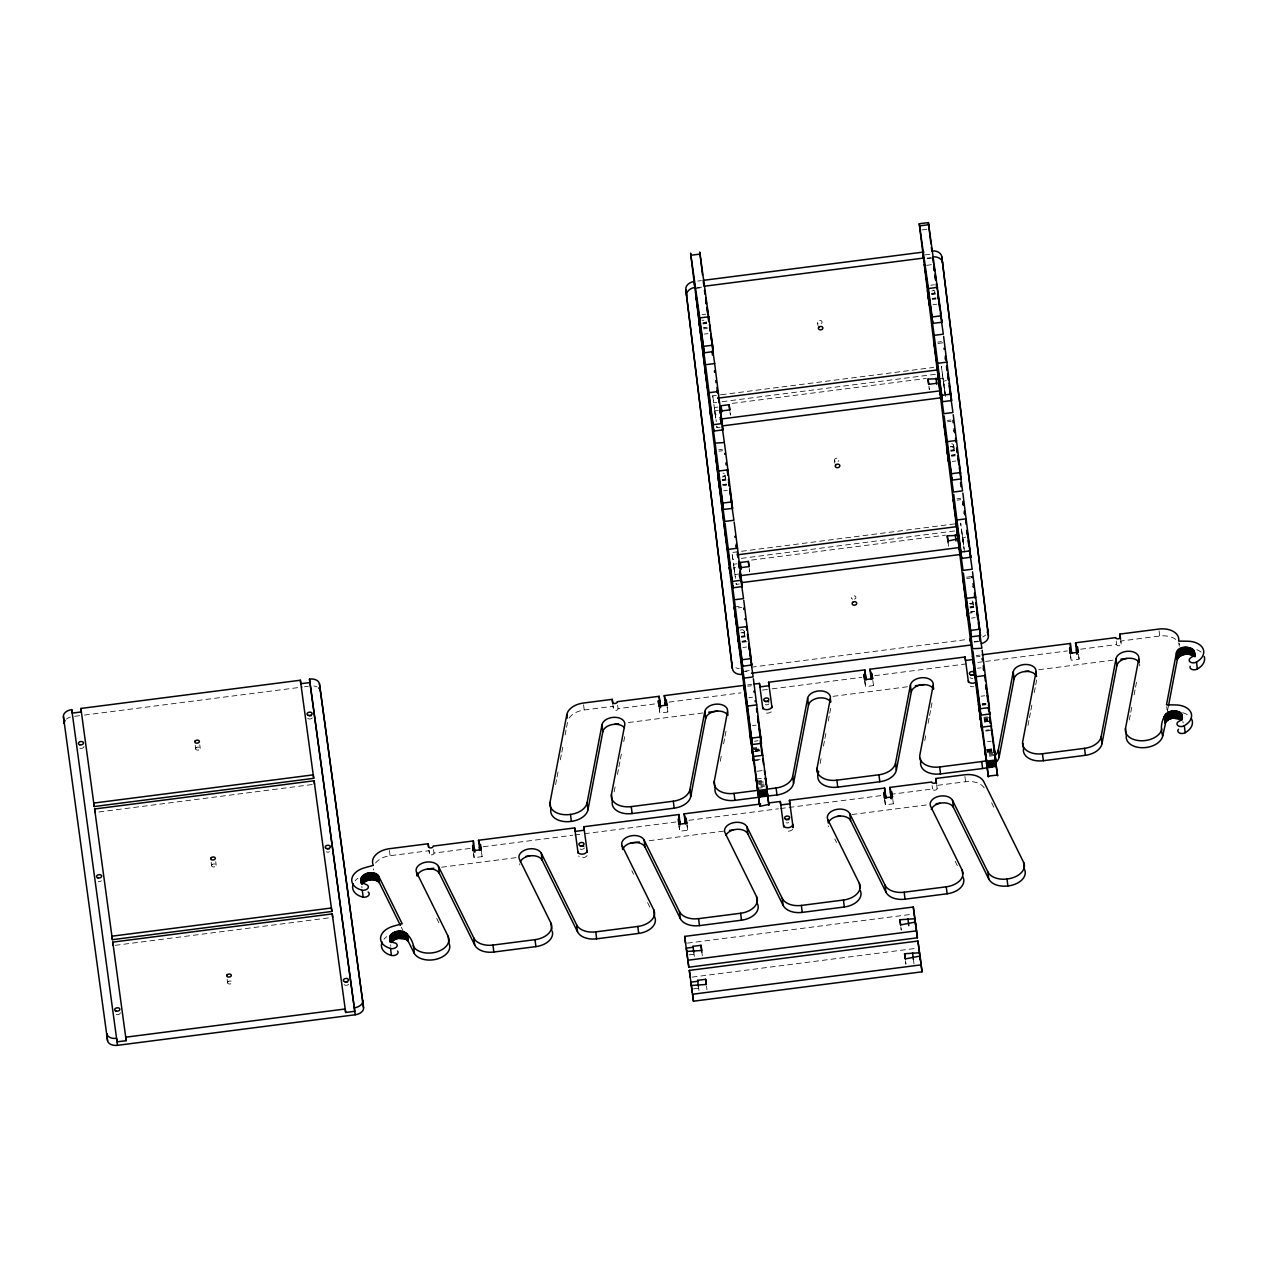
<?xml version="1.0" encoding="UTF-8"?>
<svg xmlns="http://www.w3.org/2000/svg" width="1268" height="1268" viewBox="0 0 1268 1268"><rect width="100%" height="100%" fill="white"/><g stroke="black" fill="none" stroke-linecap="round" stroke-linejoin="round"><path stroke-width="0.75" stroke-dasharray="5 3.75" d="M555.606 784.607L556.7 778.869M557.064 776.967L558.158 771.245M560.345 759.786L561.439 754.064M561.803 752.146L562.897 746.424M565.084 734.964L566.178 729.243M566.542 727.341L567.636 721.603M614.14 791.866L615.249 786.065M617.468 774.463L618.578 768.662M618.942 766.728L620.052 760.943M620.417 759.009L621.526 753.208M623.745 741.606L624.855 735.805M720.272 761.26L721.381 755.459M723.6 743.856L724.71 738.055M725.074 736.122L726.184 730.336M820.127 763.495L821.236 757.709M823.455 746.107L824.565 740.306M824.929 738.372L826.039 732.571M828.258 720.985L829.367 715.184M829.732 713.25L830.841 707.449M924.784 740.623L925.894 734.822M928.113 723.236L929.222 717.434M929.587 715.501L930.696 709.7M931.061 707.766L932.17 701.965M1027.968 725.47L1029.077 719.685M1029.442 717.751L1030.551 711.95M1030.916 710.017L1032.025 704.216M1034.244 692.613L1035.354 686.828M1035.718 684.894L1036.828 679.093M1129.297 719.986L1130.406 714.201M1130.771 712.267L1131.88 706.466M1134.099 694.864L1135.209 689.063M1135.573 687.129L1136.683 681.344M1167.337 711.776L1168.446 705.991M921.804 229.936L927.288 229.239M697.701 281.084L701.347 280.624M924.911 254.884L930.395 254.202M696.703 287.757L702.171 287.059M927.162 258.149L930.823 257.673M694.959 288.533L702.266 287.598M927.241 258.688L932.725 257.975M926.48 265.329L931.964 264.632M702.171 314.623L705.832 314.163M930.823 285.237L934.468 284.777M702.916 322.817L706.577 322.341M931.568 293.431L935.213 292.971M702.932 323.388L706.577 322.912M931.568 294.002L935.229 293.526M703.043 323.911L706.704 323.435M931.695 294.525L935.356 294.049M707.179 327.35L703.534 327.826L707.275 327.524M932.17 298.44L935.832 297.964M932.265 298.614L935.927 298.138M703.661 328.903L707.322 328.428M932.313 299.517L935.958 299.058M704.374 334.086L708.019 333.611M933.01 304.7L936.672 304.225M937.718 342.106L941.363 341.647M937.924 343.454L943.408 342.74M716.642 402.384L713.599 402.78L712.743 395.806L720.589 394.808M721.27 394.728L933.581 367.435M722.126 401.687L935.721 374.234M732.318 403.382L926.322 378.45M717.799 407.107L714.375 407.551L715.691 417.838L720.826 417.172M939.572 378.593L942.996 378.165L944.295 388.436M943.392 381.446L946.356 380.352M718.259 410.436L714.835 410.88L715.2 414.034M714.74 410.499L715.215 414.462L718.671 414.065M716.864 426.619L717.022 427.681L720.066 427.284M718.687 449.839L722.348 449.379M947.339 420.453L950.984 419.993M718.908 451.186L722.554 450.711M947.545 421.8L951.19 421.325M950.334 446.827L953.996 446.352M722.158 479.558L725.819 479.098M950.81 450.172L954.455 449.712M722.174 480.128L725.819 479.653M950.81 450.742L954.471 450.267M722.3 480.651L725.946 480.176M950.937 451.265L954.598 450.79M722.776 484.566L726.437 484.091M951.428 455.18L955.073 454.705M722.871 484.741L726.516 484.265M951.523 455.355L955.169 454.879M722.918 485.644L726.564 485.184M951.555 456.258L955.2 455.798M723.616 490.827L727.261 490.351M952.268 461.441L955.913 460.966M956.96 498.815L960.605 498.34M957.166 500.147L960.811 499.687M954.772 523.89L731.985 552.515L732.872 559.473L735.884 559.077M741.368 558.38L956.912 530.674M751.559 560.076L945.563 535.144M737.041 563.8L733.617 564.244L734.521 571.583M962.634 538.139L965.598 537.046M734.457 571.155L734.029 567.636L737.5 567.129M740.068 573.865L734.933 574.531L734.077 567.573M736.09 583.312L736.264 584.389L739.307 583.993M734.283 607.007L741.59 606.072M966.581 577.162L972.049 576.464M738.15 607.879L741.796 607.42M966.787 578.493L970.432 578.034M74.574 716.325L82.436 715.326M84.401 715.073L302.497 687.034M304.463 686.78L308.378 686.273M969.576 603.505L973.222 603.029M740.924 632.89L744.585 632.415M741.4 636.235L745.045 635.775M970.052 606.849L973.697 606.389M970.052 607.42L973.697 606.944M741.415 636.805L745.061 636.33M970.178 607.943L973.824 607.467M741.526 637.329L745.188 636.853M742.018 641.243L745.663 640.768M970.654 611.858L974.315 611.382M742.097 641.418L745.758 640.942M970.749 612.032L974.41 611.556M742.145 642.321L747.629 641.624M967.135 613.411L974.442 612.476M742.858 647.504L746.503 647.029M971.494 618.118L975.155 617.643M751.401 667.206L967.532 639.421M745.6 670.962L749.293 670.487M974.252 641.576L977.897 641.101M742.034 671.961L749.34 671.026M974.331 642.099L979.799 641.402M747.549 684.894L751.67 684.419M976.154 655.556L980.085 655.065M747.755 686.242L751.417 685.766M976.408 656.856L980.053 656.38M569.142 718.037A18.418 11.935 -7 0 1 584.215 710.001L613.094 706.292L613.49 709.24A2.298 1.49 -7 0 0 615.979 710.429A2.298 1.49 -7 0 0 618.055 708.654L659.978 703.264M1175.721 639.421A18.418 11.935 -7 0 0 1159.697 636.029L1120.769 641.037L1121.181 643.986A2.298 1.49 -7 0 1 1119.105 645.761A2.298 1.49 -7 0 1 1116.617 644.572L1076.373 649.755M668.997 702.107L741.035 692.851M762.464 690.093L770.247 689.095M772.196 688.841L861.749 677.334M874.682 675.67L970.036 663.418M977.818 662.419L983.651 661.674M985.601 661.42L1067.339 650.912M748.849 697.654L752.495 697.194M977.485 668.268L981.131 667.808M659.154 707.893L659.867 713.06L667.84 712.045L667.206 706.815M864.824 681.455L865.537 686.638L873.525 685.608L873.097 682.121M1070.652 656.761L1071.127 660.216L1079.1 659.186L1078.672 655.699M628.373 722.538L702.757 712.981M833.044 696.338L907.508 686.765M1038.65 669.742L1113.019 660.184M752.463 725.597L756.124 725.137M981.115 696.211L984.76 695.752M98.952 811.964L312.546 784.496M982.161 703.756L985.838 703.391L982.066 703.914M982.193 704.216L985.886 703.661M982.24 704.643L985.933 704.073M982.32 705.214L985.965 704.754M754.492 741.225L758.153 740.75M983.857 717.371L987.503 716.895M751.686 748.183L758.993 747.248M983.984 718.338L989.468 717.625M751.813 749.055L759.12 748.12M984.095 719.21L987.756 718.734M753.731 749.594L759.215 748.897M984.206 719.97L987.851 719.511M755.649 750.022L759.31 749.546M984.301 720.636L987.946 720.176M755.728 750.561L759.469 750.291M984.38 721.175L988.105 720.921M755.791 750.973L759.484 750.529M984.428 721.587L988.121 721.143M752.178 751.702L759.5 750.719M984.475 721.857L989.959 721.143M755.855 751.369L759.516 750.878M984.507 721.983L988.152 721.492M755.142 759.897L760.61 759.199M985.601 730.225L989.262 729.813M753.382 760.959L760.689 760.007M985.68 731.097L991.164 730.4M757.059 771.277L762.543 770.564M987.518 741.653L991.18 741.194M756.283 779.028L761.767 778.33M986.663 749.578L994.08 748.596M986.789 749.895L992.289 749.103M986.837 750.323L994.144 749.388M986.9 750.894L994.207 749.959M756.52 781.199L761.989 780.502M986.98 751.575L994.286 750.64M758.438 781.754L762.1 781.294M987.075 752.384L994.381 751.433M758.549 782.657L764.033 781.944M989.024 753.034L994.492 752.336M756.837 783.862L764.144 782.927M989.135 754.016L992.796 753.541M758.803 784.67L764.287 783.973M989.278 755.062L994.746 754.349M760.768 785.542L764.414 785.066M989.405 756.156L994.889 755.443M760.911 786.667L764.572 786.192M757.408 788.284L764.715 787.349M375.55 863.017A18.418 11.935 -7 0 1 390.1 855.71L429.012 850.701L429.424 853.649A2.298 1.49 -7 0 0 431.912 854.838A2.298 1.49 -7 0 0 433.989 853.063L474.232 847.896M984.237 787.935A18.418 11.935 -7 0 0 965.582 781.738L936.703 785.447L937.115 788.395A2.298 1.49 -7 0 1 935.023 790.17A2.298 1.49 -7 0 1 932.535 788.981L890.627 794.37M483.266 846.739L572.787 835.232M574.737 834.978L582.519 833.979M584.453 833.726L675.923 821.965M688.857 820.317L778.409 808.794M780.359 808.556L881.593 795.543M680.425 825.912L678.998 826.086L679.711 831.253L687.684 830.239L686.844 823.281M441.644 867.217L516.013 857.659M851.938 814.547L926.306 804.974M649.168 840.716L723.632 831.142M115.166 945.342L328.761 917.889M687.494 943.123L912.199 914.228M688.857 954.883L693.992 954.218M692.138 977.121L916.843 948.242M693.501 988.881L698.636 988.216L698.51 987.296M473.408 852.508L474.121 857.691L482.109 856.661L481.254 849.703M884.668 799.648L885.381 804.831L893.369 803.801L892.514 796.843M835.263 461.425L834.851 461.124A2.298 1.759 -7.8 0 1 834.645 459.381L834.962 458.968A2.298 1.759 -7.8 0 1 838.196 458.556L838.592 458.873A2.298 1.759 -7.8 0 1 838.814 460.617L838.497 461.013A2.298 1.759 -7.8 0 1 838.053 461.362M991.608 802.755L994.191 808.001M955.137 861.21L957.752 866.52M834.835 838.988L836.579 842.523M631.844 870.72L633.588 874.27M647.583 902.61L650.215 907.936M436.715 918.412L439.346 923.722M401.29 927.193L403.034 930.728M1182.838 721.492L1183.266 722.934M390.861 946.229L390.592 944.771M362.03 887.838L361.76 886.364M943.915 385.504L943.455 381.969M963.157 542.197L962.666 538.25M1078.402 654.003L1079.1 659.186M953.663 445.512L954.059 448.46A2.584 1.965 -7.8 0 1 950.889 450.631M945.056 393.381L941.395 366.436L945.5 397.233M972.905 602.189L973.301 605.137M964.488 552.087L960.637 523.129L964.14 548.917M928.873 386.106L929.349 389.545L928.937 386.058M948.115 542.799L948.591 546.254M892.894 800.346L893.369 803.801M872.812 680.425L873.525 685.608M900.787 926.702L901.263 930.141L900.629 924.911M905.431 960.7L905.891 964.14L905.273 958.909M817.543 322.627L817.955 325.575M834.439 460.284L834.851 463.248M729.956 411.672L730.416 415.127L729.797 409.881M749.198 568.381L749.657 571.82L749.261 568.318M725.011 474.866L725.423 477.814A2.584 1.965 -7.8 0 1 722.918 480.001M712.743 395.806L716.166 421.341M744.253 631.543L744.665 634.491M732.238 554.354L735.408 578.049M686.987 825.056L687.684 830.239M701.854 952.268L702.329 955.707M706.498 986.266L706.973 989.722M667.142 706.862L667.84 712.045M481.634 853.205L482.109 856.661M716.008 419.645L716.261 421.594M735.25 576.354L735.503 578.303M943.424 381.541L943.836 384.664M963.078 541.357L962.697 538.662M734.061 568.048L734.426 570.743M1178.86 642.86L1179.288 646.331M1159.063 630.814L1159.697 636.029M1166.703 706.561L1167.115 710.032M1120.754 640.514L1121.181 643.986M1116.189 641.101L1116.617 644.572M1070.271 653.258L1071.127 660.216M944.644 390.259L945.072 393.73M962.238 534.858L963.537 545.145M964.932 776.507L965.582 781.738M936.687 784.924L937.115 788.395M932.107 785.51L932.535 788.981M913.562 960.447L913.99 963.918M884.747 799.601L885.381 804.831M864.681 679.68L865.537 686.638M678.856 824.295L679.711 831.253M698.351 985.505L699.001 990.736M693.723 951.507L694.452 957.546M659.011 706.102L659.867 713.06M617.627 705.182L618.055 708.654M612.666 702.805L613.49 709.24M583.581 704.786L584.215 710.001M473.693 854.204L474.121 857.691M433.561 849.592L433.989 853.063M428.996 850.178L429.424 853.649M389.45 850.479L390.1 855.71M215.734 861.669L216.162 865.156M199.789 744.839L200.217 748.326M227.162 979.419L227.59 982.906M211.17 862.256L211.597 865.743M195.224 745.426L195.652 748.913M716.832 426.096L717.022 427.681M736.169 583.581L736.264 584.389M313.909 686.02A9.209 5.975 -7 0 1 317.048 686.923M66.38 719.146A9.209 5.975 -7 0 1 70.279 717.086M120.286 1012.736A2.584 1.68 -7 0 1 118.748 1014.432A2.584 1.68 -7 0 1 115.927 1014.321M348.621 984.253A2.584 1.68 -7 0 1 346.069 985.299A2.584 1.68 -7 0 1 343.882 984.253M101.392 880.816A2.584 1.68 -7 0 1 98.302 881.355M83.942 746.456A2.584 1.68 -7 0 1 82.087 748.247A2.584 1.68 -7 0 1 79.155 747.708M312.277 717.957A2.584 1.68 -7 0 1 309.741 719.019A2.584 1.68 -7 0 1 307.538 717.973M329.522 851.779A2.584 1.68 -7 0 1 326.399 851.779M373.474 870.054A18.418 11.935 -7 0 1 373.378 868.881M828.701 826.577A11.507 7.45 -7 0 1 828.448 825.959M519.848 864.982A11.507 7.45 -7 0 1 519.769 863.682M792.722 829.177A4.596 2.98 -7 0 1 785.621 830.714M587.1 855.599A4.596 2.98 -7 0 1 582.741 857.644A4.596 2.98 -7 0 1 578.636 855.963M355.167 880.769A18.418 11.935 -7 0 1 357.988 878.201M383.998 939.176A18.418 11.935 -7 0 1 386.819 936.592M788.759 822.615A2.584 1.68 -7 0 1 786.176 822.758M584.374 847.943A2.584 1.68 -7 0 1 580.031 848.958M1139.615 663.925A11.507 7.465 -7 0 1 1139.631 665.874M1178.986 643.399A18.418 11.935 -7 0 1 1179.383 644.54M771.213 711.823A4.596 2.98 -7 0 1 763.384 711.475M973.713 686.67A4.596 2.98 -7 0 1 970.369 686.226M1196.738 649.66A18.418 11.935 -7 0 1 1201.541 652.529M1182.6 712.711A18.418 11.935 -7 0 1 1189.384 716.23M768.884 703.93A2.584 1.68 -7 0 1 765.301 704.659M972.857 678.332A2.584 1.68 -7 0 1 970.052 677.635M854.41 599.114A2.298 1.759 -7.8 0 0 855.377 598.528L855.694 598.116A2.298 1.759 -7.8 0 0 855.488 596.388L855.076 596.071A2.298 1.759 -7.8 0 0 851.842 596.483L851.525 596.895A2.298 1.759 -7.8 0 0 851.747 598.639L852.144 598.94A2.298 1.759 -7.8 0 0 852.651 599.162M739.181 668.537A9.209 7.006 -7.8 0 1 735.836 667.745M985.537 635.046A9.209 7.006 -7.8 0 1 982.748 636.932M821.252 323.498A2.298 1.759 -7.8 0 0 821.664 323.134L821.949 322.722A2.298 1.759 -7.8 0 0 820.047 320.455L819.445 320.503A2.298 1.759 -7.8 0 0 817.955 321.295L817.67 321.707A2.298 1.759 -7.8 0 0 818.034 323.419M933.47 290.118A2.584 1.965 -7.8 0 1 931.647 293.891M706.102 321.596A2.584 1.965 -7.8 0 1 703.677 323.245M950.746 446.811A2.584 1.965 -7.8 0 1 954.059 448.46M973.238 605.66A2.584 1.965 -7.8 0 1 970.131 607.309M969.988 603.489A2.584 1.965 -7.8 0 1 973.19 604.63M742.002 632.716A2.584 1.965 -7.8 0 1 744.649 634.745A2.584 1.965 -7.8 0 1 741.479 636.663M722.76 476.055A2.584 1.965 -7.8 0 1 725.423 477.814M933.724 290.214A2.584 1.965 -7.8 0 1 931.917 290.943M703.93 320.17A2.584 1.965 -7.8 0 1 701.965 320.138M951.682 443.752A2.584 1.965 -7.8 0 1 951.159 447.683M972.096 600.842A2.584 1.965 -7.8 0 1 969.735 604.345M740.322 630.133A2.584 1.965 -7.8 0 1 744.142 631.036A2.584 1.965 -7.8 0 1 741.748 633.715M724.947 475.373A2.584 1.965 -7.8 0 1 722.522 477.037M723.029 473.107A2.584 1.965 -7.8 0 1 724.202 473.519M228.002 981.749L227.717 982.114A2.298 1.49 -7 0 0 229.603 984.016L230.205 983.968A2.298 1.49 -7 0 0 231.711 983.271L231.996 982.906A2.298 1.49 -7 0 0 230.11 981.004L229.508 981.052A2.298 1.49 -7 0 0 228.002 981.749M196.175 747.771L195.858 748.136A2.298 1.49 -7 0 0 196.065 749.61L196.461 749.864A2.298 1.49 -7 0 0 199.694 749.451L200.011 749.103A2.298 1.49 -7 0 0 199.805 747.613L199.409 747.359A2.298 1.49 -7 0 0 196.175 747.771M212.121 864.617L211.804 864.966A2.298 1.49 -7 0 0 212.01 866.44L212.406 866.694A2.298 1.49 -7 0 0 215.639 866.282L215.956 865.933A2.298 1.49 -7 0 0 215.75 864.459L215.354 864.19A2.298 1.49 -7 0 0 212.121 864.617"/><path stroke-width="1.5" d="M1022.896 743.444L1023.53 748.675A18.418 11.935 -7 0 0 1043.342 760.721L1085.408 755.3A18.418 11.935 -7 0 0 1101.987 743.698L1101.131 736.74L1116.046 658.647A11.507 7.465 -7 0 1 1128.853 651.245A11.507 7.465 -7 0 1 1138.775 658.916L1125.493 728.498L1126.349 735.456A18.418 11.935 -7 0 0 1142.23 747.724A18.418 11.935 -7 0 0 1162.724 735.884C1158.683 725.296 1163.85 707.275 1177.687 711.427C1183.488 712.188 1183.678 719.923 1178.368 721.65A4.596 2.98 -7 0 0 1177.148 724.614L1177.592 725.312A4.596 2.98 -7 0 0 1183.821 725.993L1184.312 725.708A18.418 11.935 -7 0 0 1191.334 717.704L1191.571 716.182A18.418 11.935 -7 0 0 1175.167 704.929L1166.481 704.818L1176.419 652.782C1179.573 641.529 1203.443 649.549 1190.541 657.949A4.596 2.98 -7 0 0 1190.097 661.912A4.596 2.98 -7 0 0 1195.993 662.292L1196.516 662.039A18.418 11.935 -7 0 0 1203.078 648.804A18.418 11.935 -7 0 0 1187.323 641.228L1178.654 641.117A18.418 11.935 -7 0 0 1158.841 629.071L1119.929 634.079L1120.563 639.294M449.506 944.644A18.418 11.935 -7 0 1 435.796 959.353A18.418 11.935 -7 0 1 413.954 952.823C415.286 941.522 405.411 925.481 393.128 932.963C387.691 935.229 389.688 942.71 395.22 943.012A4.596 2.98 -7 0 1 397.185 945.563L396.947 946.34A4.596 2.98 -7 0 1 391.115 948.575L390.56 948.432A18.418 11.935 -7 0 1 381.636 942.473L381.002 941.062A18.418 11.935 -7 0 1 393.825 926.052L402.178 923.77L378.625 876.061C373.442 869.087 357.402 873.715 361.396 883.637M727.975 715.247L727.547 711.776A11.507 7.465 -7 0 0 717.609 704.105A11.507 7.465 -7 0 0 704.802 711.506L705.658 718.465L690.743 796.558A18.418 11.935 -7 0 1 674.164 808.16L632.114 813.565A18.418 11.935 -7 0 1 612.301 801.519L611.445 794.561L624.744 724.979A11.507 7.465 -7 0 0 614.806 717.308A11.507 7.465 -7 0 0 601.999 724.71L602.855 731.668L587.94 809.776A18.418 11.935 -7 0 1 571.361 821.379L570.204 821.521A18.418 11.935 -7 0 1 550.867 809.412L550.011 802.454L566.796 714.645A18.418 11.935 -7 0 1 583.359 703.043L612.238 699.334L612.634 702.282A2.298 1.49 -7 0 0 615.123 703.471A2.298 1.49 -7 0 0 617.199 701.695L659.122 696.306L660.58 707.702M587.94 809.776L587.084 802.803L601.999 724.71M690.743 796.558L689.887 789.599L704.802 711.506M759.77 797.16L734.917 800.362A18.418 11.935 -7 0 1 715.104 788.316L714.249 781.357L727.547 711.776M760.42 796.906L776.967 794.957A18.418 11.935 -7 0 0 793.546 783.339L792.69 776.381L807.621 698.288A11.507 7.465 -7 0 1 820.428 690.886A11.507 7.465 -7 0 1 830.35 698.557L830.778 702.044M793.546 783.339L808.477 705.246L807.621 698.288M933.597 688.825L933.169 685.338A11.507 7.465 -7 0 0 923.231 677.667A11.507 7.465 -7 0 0 910.424 685.069L911.28 692.027L896.365 770.12A18.418 11.935 -7 0 1 879.786 781.738L837.72 787.143A18.418 11.935 -7 0 1 817.923 775.097L817.067 768.139L830.35 698.557M817.923 775.097L818.653 771.229M896.365 770.12L895.509 763.162L910.424 685.069M933.169 685.338L919.871 754.92A18.418 11.935 -7 0 0 939.683 766.966L981.733 761.561A18.418 11.935 -7 0 0 987.043 760.34M994.73 763.653A18.418 11.935 -7 0 0 999.168 756.917L998.312 749.959L1013.227 671.85A11.507 7.465 -7 0 1 1026.05 664.464A11.507 7.465 -7 0 1 1035.972 672.135L1036.4 675.606M999.168 756.917L1014.083 678.824L1013.227 671.85M1035.972 672.135L1022.69 741.701A18.418 11.935 -7 0 0 1042.486 753.747L1084.552 748.342A18.418 11.935 -7 0 0 1101.131 736.74M1101.987 743.698L1116.902 665.605L1116.046 658.647M1162.724 735.884L1165.815 721.967L1168.731 719.463L1172.979 718.068L1181.19 719.638L1180.334 712.664M1168.446 705.991L1177.275 659.74C1179.937 653.733 1189.162 652.497 1194.028 656.491L1193.172 649.533M400.419 925.418L379.481 883.019C375.36 877.931 366.135 878.993 362.442 884.113L361.586 877.155M391.273 942.52L393.983 939.937L398.136 938.399L405.681 939.176L408.312 941.427L413.954 952.823M368.132 892.022A4.596 2.98 -7 0 1 368.433 895.636A4.596 2.98 -7 0 1 363.139 897.142L362.283 890.184A4.596 2.98 -7 0 0 367.878 888.313A4.596 2.98 -7 0 0 366.389 884.604L362.6 882.813L360.968 880.15M390.544 948.464L391.4 955.438A18.418 11.935 -7 0 1 382.492 949.431L381.858 948.036A18.418 11.935 -7 0 1 382.159 942.045M391.4 955.438L391.971 955.533A4.596 2.98 -7 0 0 397.803 953.298L398.041 952.522A4.596 2.98 -7 0 0 397.613 951.032M1191.429 718.766A18.418 11.935 -7 0 1 1192.427 723.14L1192.189 724.662A18.418 11.935 -7 0 1 1185.2 732.698L1184.677 732.952A4.596 2.98 -7 0 1 1178.447 732.27L1178.004 731.573A4.596 2.98 -7 0 1 1178.495 729.274M654.922 917.588A18.418 11.935 -7 0 1 638.692 933.422L596.626 938.827A18.418 11.935 -7 0 1 577.511 931.806L542.165 860.211A11.507 7.45 -7 0 0 529.77 855.9L528.772 856.074A11.507 7.45 -7 0 0 520.308 861.717M828.733 822.076A11.507 7.45 -7 0 1 837.213 816.433L840.193 816.053A11.507 7.45 -7 0 1 850.59 820.57L885.936 892.165A18.418 11.935 -7 0 0 905.051 899.186L947.117 893.781A18.418 11.935 -7 0 0 963.014 877.155M936.497 783.703L935.847 778.489L964.726 774.78A18.418 11.935 -7 0 1 983.841 781.785L1023.577 862.288A18.418 11.935 -7 0 1 1007.014 878.993L1006.523 879.057A18.418 11.935 -7 0 1 987.899 871.988L952.537 800.393A11.507 7.45 -7 0 0 938.193 796.494A11.507 7.45 -7 0 0 930.664 806.4L962.158 870.181L962.586 873.668M952.537 800.393L953.393 807.351L988.739 878.946A18.418 11.935 -7 0 0 1007.87 885.967L1009.011 885.809A18.418 11.935 -7 0 0 1024.433 869.262L1023.577 862.288M704.009 286.283L923.484 258.07L919.252 223.754L928.382 222.582L941.427 317.254M694.642 286.077L690.822 255.264L700.079 254.091L712.901 347.622M919.252 223.754L919.585 225.894L928.715 224.721M703.883 280.276L923.944 251.999M690.822 255.264L690.6 253.14L699.778 317.919L708.923 316.731M919.585 225.894L928.43 288.533L937.559 287.361M713.329 351.569L704.216 352.805L703.471 346.37L712.6 345.197M924.594 265.139L924.435 264.235L932.836 323.372L941.981 322.246M704.2 352.789L695.799 293.621L705.531 364.724L714.661 363.551L722.522 425.969M924.562 265.456L934.167 335.338L943.313 334.166L940.349 313.164M709.161 392.668L718.29 391.495M937.797 363.282L946.927 362.109M717.751 398.184L937.226 369.971L923.088 255.122L923.516 258.609M721.872 411.894L721.112 405.744L729.1 404.714L729.797 409.881L721.809 410.911L721.682 409.992M928.667 384.363L928.017 379.148L939.572 378.593M719.939 419.153L940.729 390.75M713.393 427.142L713.091 424.717L722.221 423.544M941.744 395.347L950.873 394.158M722.744 425.858L941.585 397.724M713.836 431.057L722.934 429.884M942.473 401.718L951.586 400.545M705.927 376.327L715.152 443.087L724.377 442.564M718.782 471.014L727.911 469.842L724.535 443.689M947.418 441.644L956.548 440.456M722.712 503.079L731.842 501.906M951.365 473.693L960.494 472.52M723.457 509.482L732.587 508.341L732.413 506.661M957.911 455.672L961.223 478.892L952.094 480.128L951.824 477.513M728.403 549.377L737.532 548.204L734.156 522.036M957.039 519.991L966.168 518.818M736.993 554.877L956.468 526.68L937.67 373.981M741.209 569.411L740.338 562.437L748.342 561.423L749.039 566.59L741.051 567.62L740.924 566.685M948.115 542.799L947.259 535.841L958.814 535.302M959.258 538.631L947.973 541.008L947.259 535.841M739.181 575.846L959.971 547.459M732.333 581.426L741.463 580.253M960.97 552.04L970.115 550.867M741.986 582.567L960.827 554.417M724.868 530.008L733.047 587.797L742.176 586.577M961.715 558.427L970.828 557.238M80.883 708.447L300.358 680.234L313.703 778.33L94.228 806.543L80.883 708.447L81.31 711.934L72.181 713.107L71.753 709.62A9.209 5.96 -7 0 0 63.432 716.705L64.288 723.663A9.209 5.975 -7 0 1 65.096 720.557M63.432 716.705L107.542 1040.584A9.209 5.975 -7 0 0 117.496 1045.323L355.23 1014.765L309.915 682.549L300.785 683.721L300.358 680.234M738.024 627.723L747.153 626.551M966.66 598.337L975.789 597.165M741.954 659.772L751.084 658.599M970.591 630.386L979.736 629.213M742.683 666.207L751.813 665.018M962.919 577.637L971.336 636.774L980.465 635.633L975.789 602.775M751.512 673.213L971.003 645M981.876 648.233L972.651 648.74L963.046 578.858M665.494 705.309L664.258 695.656L743.904 685.37L744.316 688.984M753.62 684.165L759.453 683.42L762.876 708.907M759.453 683.42L759.881 686.891L769.01 685.719L768.582 682.247L864.792 669.884L866.044 679.537M871.179 678.871L869.927 669.219L965.059 656.982L968.498 682.469M982.05 654.811L1070.382 643.447L1070.192 653.289L1078.244 652.227L1075.518 642.797L1115.761 637.614A2.298 1.49 -7 0 0 1118.249 638.803A2.298 1.49 -7 0 0 1120.326 637.027L1119.929 634.079M972.794 659.534L965.487 660.469L965.059 656.982M664.258 695.656L666.984 705.087L659.011 706.102L658.298 700.935L659.725 700.744M869.927 669.219L872.669 678.649L864.681 679.68L863.968 674.497L865.394 674.307M747.644 706.07L756.774 704.897M976.281 676.684L985.41 675.511M614.663 724.297L618.578 723.79M708.622 712.22L717.466 711.079A11.507 7.465 -7 0 1 727.166 714.391M915.337 685.75L924.087 684.641M1014.083 678.824A11.507 7.465 -7 0 1 1024.909 671.517L1028.871 671.01M1120.849 659.186L1126.713 658.425M94.609 808.984L314.084 780.771L331.867 911.47L112.392 939.683L94.609 808.984L95.037 812.455M751.575 738.119L760.705 736.946L753.398 678.745M980.212 708.733L989.357 707.56M752.304 744.506L761.45 743.397L757.582 716.261M980.956 715.152L990.086 713.947M734.426 607.927L734.283 607.007L753.636 756.473L762.765 755.3L767.124 789.631L765.412 777.855L766.141 784.527M973.142 661.167L982.272 727.103L991.402 725.93L991.576 727.135M611.445 794.561A18.418 11.935 -7 0 0 631.258 806.606L673.308 801.202A18.418 11.935 -7 0 0 689.887 789.599M714.249 781.357A18.418 11.935 -7 0 0 734.061 793.388L758.914 790.202M766.554 789.219L776.127 787.983A18.418 11.935 -7 0 0 792.69 776.381M817.067 768.139A18.418 11.935 -7 0 0 836.864 780.185L878.93 774.78A18.418 11.935 -7 0 0 895.509 763.162M993.652 760.229L986.345 761.165L986.187 760.039M766.981 790.455L766.839 789.378L757.693 790.55L757.836 791.628L766.981 790.455L767.933 797.112M979.197 710.08L978.5 704.216L986.488 762.242L995.618 761.069L997.583 775.842L995.665 761.973M757.836 791.628L757.979 792.659L767.108 791.486M986.488 762.242L986.615 763.288L995.745 762.1M757.979 792.659L758.106 793.625L767.235 792.452M986.615 763.288L986.742 764.239L995.871 763.067M758.106 793.625L758.216 794.497L767.362 793.324M986.742 764.239L986.869 765.111L995.998 763.938M758.216 794.497L767.457 794.101M986.869 765.111L996.093 764.715M758.327 795.274L767.552 794.751M986.964 765.888L996.188 765.381M758.423 795.939L767.631 795.29M987.059 766.554L996.268 765.92M758.486 796.462L767.726 795.733M987.138 767.092L996.363 766.347M920.299 758.407L920.726 761.878A18.418 11.935 -7 0 0 940.539 773.924L982.589 768.519A18.418 11.935 -7 0 0 988.358 767.156M987.233 767.758L992.733 767.013M473.202 850.765L473.376 840.938L433.133 846.105A2.298 1.49 -7 0 1 431.057 847.88A2.298 1.49 -7 0 1 428.568 846.691L428.156 843.743L389.244 848.736A18.418 11.935 -7 0 0 373.347 865.362L364.994 867.661A18.418 11.935 -7 0 0 351.822 878.946A18.418 11.935 -7 0 0 361.713 890.073M479.764 849.925L478.511 840.272L574.689 827.909L578.129 853.38M574.689 827.909L575.117 831.396L584.263 830.223L583.835 826.736L678.966 814.516L678.792 824.343M685.354 823.772L684.102 813.85L760.673 804.007M768.535 802.993L780.311 801.487L783.735 826.958M780.311 801.487L780.739 804.958L789.869 803.785L789.441 800.314L884.636 788.078L884.462 797.905L892.514 796.843L889.771 787.412L931.695 782.023A2.298 1.49 -7 0 0 934.167 783.212A2.298 1.49 -7 0 0 936.26 781.437L935.847 778.489M758.708 798.745L759.786 806.369L768.852 804.403L766.68 788.252M986.536 763.146L988.422 776.983L988.358 776.143L997.504 775.017M417.235 875.586A11.507 7.45 -7 0 1 427.95 868.976L433.814 868.231M525.808 856.407L529.723 855.9M837.213 816.433L840.05 816.069M936.101 803.722L940.016 803.215M630.624 843.093L639.373 841.968M729.512 830.381L733.427 829.874M113.201 945.595L112.773 942.124L332.248 913.911L345.657 1012.466L354.786 1011.293L309.503 679.062A9.209 5.975 -7 0 1 319.441 683.801L363.551 1007.68A9.209 5.975 -7 0 1 355.23 1014.765M417.045 875.95L416.617 872.479A11.507 7.45 -7 0 1 424.146 862.557A11.507 7.45 -7 0 1 438.506 866.472L473.852 938.066A18.418 11.935 -7 0 0 492.967 945.072L535.017 939.667A18.418 11.935 -7 0 0 550.914 923.041L519.42 859.26A11.507 7.45 -7 0 1 526.949 849.354A11.507 7.45 -7 0 1 541.309 853.253L576.655 924.847L577.511 931.806M576.655 924.847A18.418 11.935 -7 0 0 595.77 931.869L637.836 926.448A18.418 11.935 -7 0 0 653.733 909.822L622.239 846.041A11.507 7.45 -7 0 1 629.768 836.135A11.507 7.45 -7 0 1 644.112 840.034L679.458 911.629L680.314 918.587A18.418 11.935 -7 0 0 699.445 925.608L741.495 920.203A18.418 11.935 -7 0 0 757.567 903.973M679.458 911.629A18.418 11.935 -7 0 0 698.589 918.65L740.639 913.245A18.418 11.935 -7 0 0 756.536 896.619L725.042 832.822A11.507 7.45 -7 0 1 732.571 822.916A11.507 7.45 -7 0 1 746.931 826.815L782.277 898.41L783.133 905.384A18.418 11.935 -7 0 0 802.248 912.389L844.314 906.985A18.418 11.935 -7 0 0 860.386 890.754M782.277 898.41A18.418 11.935 -7 0 0 801.392 905.431L843.458 900.026A18.418 11.935 -7 0 0 859.339 883.4L827.845 819.619A11.507 7.45 -7 0 1 835.39 809.697A11.507 7.45 -7 0 1 849.734 813.612L885.08 885.207L885.936 892.165M885.08 885.207A18.418 11.935 -7 0 0 904.195 892.212L946.261 886.808A18.418 11.935 -7 0 0 962.158 870.181M438.506 866.472L439.362 873.43L474.707 945.025A18.418 11.935 -7 0 0 493.823 952.03L535.873 946.625A18.418 11.935 -7 0 0 552.262 931.219M684.688 936.402L913.293 907.016L917.398 937.813L688.793 967.199L684.688 936.402L685.544 943.36M693.786 952.474L693.01 946.34L700.998 945.31L701.711 950.477L686.749 951.46M900.565 924.958L899.931 919.744L914.894 918.745M917.398 937.813L916.542 930.839L687.938 960.241L688.793 967.199M345.657 1012.466L345.229 1008.979L125.754 1037.192L126.182 1040.663L117.052 1041.852L71.753 709.62M689.332 970.4L917.937 941.03L922.042 971.811L693.438 1001.213L689.332 970.4L690.188 977.374M698.414 986.488L697.654 980.338L705.642 979.308L706.355 984.475L691.377 985.474M922.042 971.811L919.997 956.072L905.273 958.909L904.575 953.742L919.538 952.759M921.186 964.853L692.582 994.239L693.438 1001.213M932.123 316.984L941.252 315.811M472.568 845.55L473.265 850.717L481.254 849.703L478.511 840.272M684.102 813.85L686.844 823.281L678.856 824.295L678.142 819.128M550.011 802.454A18.418 11.935 -7 0 0 570.505 814.405L570.996 814.357A18.418 11.935 -7 0 0 587.084 802.803M1024.909 671.517L1025.907 671.438A11.507 7.465 -7 0 1 1036.638 676.51M717.466 711.079L714.502 711.475A11.507 7.465 -7 0 0 705.658 718.465M1204.22 656.475A18.418 11.935 -7 0 1 1197.372 668.997L1196.849 669.25A4.596 2.98 -7 0 1 1191.777 669.361A4.596 2.98 -7 0 1 1190.192 666.334M1184.312 725.708L1185.2 732.698M746.931 826.815L747.787 833.789L783.133 905.384M644.112 840.034L644.968 846.992L680.314 918.587M416.617 872.479L448.111 936.26L448.967 943.218A18.418 11.935 -7 0 1 449.268 943.931M936.497 283.604L941.981 322.231M952.078 480.065L943.677 421.008L953.409 492.047L962.555 490.874L959.321 467.971M732.571 508.309L729.813 488.893M934.056 342.582L942.473 401.671L942.172 398.913M962.935 577.637L963.078 578.541M714.55 370.795L714.756 372.126M705.42 371.968L713.821 430.993L713.615 429.044M761.418 743.286L761.165 741.685M753.366 760.927L752.938 758.042M743.92 685.465L752.304 744.395L752.146 742.889M758.613 796.938L758.803 798.285M952.918 420.31L953.14 422.672M970.654 556.176L970.812 557.191L970.622 555.178M972.207 577.368L972.049 576.528L972.176 577.685M972.683 656.887L972.54 656.063L973.047 660.343M705.087 293.352L704.945 292.448L705.056 293.669M724.805 529.58L724.662 528.677L725.074 532.275M970.622 555.986L966.977 530.183M989.817 712.299L990.086 713.9L989.785 712.077M741.923 584.976L742.16 586.513L739.973 571.091M933.787 264.394L934.595 270.163M935.134 273.999L935.958 279.768M936.307 284.539L936.846 288.359M937.654 294.081L938.193 297.901M939.002 303.623L939.81 309.36M945.31 356.197L945.849 360.033M946.657 365.802L947.196 369.638M947.751 373.474L948.559 379.243M949.098 383.079L951.571 400.498L951.301 397.74M946.467 366.706L947.006 370.525M947.814 376.247L948.353 380.067M949.161 385.789L952.934 412.528L943.788 413.701L934.056 342.661M954.107 428.774L954.645 432.626M955.47 438.379L956.009 442.231M956.817 447.984L957.356 451.836M956.611 448.872L957.15 452.692M957.958 458.414L958.782 464.151M962.919 501.367L963.458 505.203M964.266 510.972L964.821 514.808M965.63 520.577L966.168 524.413M966.771 531.038L967.31 534.858M968.118 540.58L968.926 546.318M969.465 550.138L972.176 569.221L963.03 570.394L953.298 499.354L961.715 558.38L961.493 556.351M973.079 583.565L973.618 587.401M974.426 593.17L974.981 597.006M976.931 613.205L977.739 618.942M978.278 622.762L979.086 628.484M979.625 632.304L981.781 647.568M983.239 665.748L983.778 669.599M984.602 675.353L985.41 681.122M985.949 684.958L989.484 709.937M985.743 685.829L986.282 689.649M987.09 695.371L987.899 701.109M988.438 704.929L991.402 725.93M988.311 707.75L988.866 711.649M989.69 717.514L990.53 723.378M991.069 727.277L994.508 752.891M989.975 720.937L990.292 723.283M972.746 657.315L980.956 715.12L980.735 713.06M980.846 722.11L981.844 729.877M987.233 767.52L988.358 776.143M700.079 254.091L699.746 252.063L702.504 274.887M705.69 297.615L706.498 303.385M707.037 307.221L708.939 320.677M709.478 324.513L710.302 330.282M710.841 334.118L713.313 351.521L713.123 349.524M708.194 317.745L708.733 321.565M709.541 327.287L710.08 331.106M710.619 334.926L711.427 340.648M711.966 344.468L714.661 363.551M716.927 387.501L717.751 393.254M718.29 397.106L719.099 402.859M719.638 406.711L722.918 429.82L722.744 427.871M719.701 409.453L720.24 413.273M720.779 417.093L721.587 422.815M722.126 426.634L724.282 441.898M727.087 469.683L727.911 475.452M728.45 479.288L729.259 485.058M728.514 482.078L729.052 485.898M729.861 491.619L730.4 495.439M730.939 499.259L733.903 520.26L724.773 521.433L715.041 450.394L723.457 509.451L723.283 507.834M736.169 544.194L736.708 548.045M737.263 551.881L738.071 557.651M738.61 561.486L739.434 567.256M738.673 564.244L739.212 568.064M739.751 571.884L743.524 598.607L734.394 599.78L725.264 533.844M746.329 626.392L746.884 630.228M747.423 634.079L748.231 639.833M748.77 643.684L751.797 664.971L751.655 663.354M748.833 646.411L749.372 650.23M749.911 654.05L753.144 676.954L744.015 678.126L734.885 612.19M756.505 708.574L757.044 712.426M757.646 719.035L758.185 722.855M758.993 728.577L762.765 755.3M760.229 741.035L762.163 754.714M762.702 758.613L763.542 764.477M734.489 608.355L742.699 666.191L742.525 664.527M974.775 597.941L974.442 595.5M928.43 288.533L932.297 318.426M934.167 335.338L934.373 336.733M982.272 727.103L985.632 752.812M981.733 729.782L980.941 723.933M717.276 392.272L717.038 390.544M699.778 317.919L703.471 346.37M715.152 443.087L723.014 505.488M753.636 756.473L757.995 790.867L756.283 779.028L757.265 787.143M970.194 639.088L970.638 642.369M980.639 721.112L979.831 715.453M694.864 287.994L694.801 287.234M744.11 678.792L751.829 740.227M1076.373 649.755L1076.976 654.193L1075.518 642.797M1071.238 650.421L1071.634 653.369M1069.558 648.075L1070.271 653.258M931.362 247.339L931.821 251.001A9.209 7.006 -7.8 0 1 941.791 256.77L988.406 635.696A9.209 7.006 -7.8 0 1 981.305 643.605M941.791 256.77L988.406 635.696M943.614 336.369L951.048 395.6M953.235 414.715L960.668 473.947M962.856 493.062L970.289 552.309M934.484 337.542L941.87 396.424M927.431 290.546L929.365 305.16L928.651 299.993M927.922 294.461L928.525 298.899M944.105 415.888L951.539 475.135M936.83 367.023L941.094 398.881L940.079 390.861M953.726 494.235L961.16 553.482M947.148 450.647L948.607 461.901L947.893 456.734M946.689 447.303L947.291 451.725M947.37 452.692L947.767 455.64M936.592 382.365L936.719 383.285L928.731 384.315L928.017 379.148M956.056 523.716L960.336 555.59L959.321 547.554M972.952 650.944L980.386 710.175M965.915 603.98L967.849 618.578L967.135 613.411M916.542 930.839L915.353 922.074L900.629 924.911L899.931 919.744M915.75 925.719L913.293 907.016M920.394 959.717L917.937 941.03M870.783 676.177L871.195 679.141M885.492 795.036L885.904 797.984M883.828 792.69L884.525 797.857M904.575 953.742L905.273 958.909M866.044 679.791L864.792 669.884M863.968 674.497L864.681 679.68M789.441 800.314L793.118 827.608L792.69 824.137A4.596 2.98 -7 0 1 788.538 827.671A4.596 2.98 -7 0 1 783.561 825.31M768.582 682.247L772.006 707.734M721.112 405.744L721.238 406.663M703.169 280.387L703.788 284.904M707.512 312.831L706.878 308.108M740.338 562.437L740.464 563.372M743.777 600.382L751.338 660.707M705.721 366.119L713.091 424.717M698.795 319.932L699.873 328.285M700.015 329.379L700.713 334.546M725.027 523.209L732.587 583.518M718.037 476.689L719.13 485.026M719.257 486.119L719.97 491.287M734.584 601.175L742.208 661.88M737.279 633.366L737.881 637.788M737.754 637.281L738.356 641.703M738.499 642.797L739.196 647.964M741.526 667.951L742.382 674.386A9.209 7.006 -7.8 0 1 732.397 668.601L685.782 289.675A9.209 7.006 -7.8 0 1 694.056 281.544L694.864 287.456A9.209 7.022 -7.8 0 0 686.59 295.587L732.397 668.601M685.782 289.675L686.59 295.587M665.114 702.615L665.51 705.563M679.822 821.474L680.219 824.422M660.374 706.228L659.122 696.306M693.01 946.34L693.136 947.259L686.289 948.147L687.605 958.434M697.654 980.338L697.78 981.258L690.933 982.145L692.233 992.432M658.298 700.935L659.011 706.102M583.835 826.736L587.258 852.207M479.367 847.23L479.779 850.194M474.232 847.896L474.644 850.844M319.441 683.801L363.551 1007.68M112.773 942.124L126.182 1040.663M972.524 571.852L979.91 630.656M982.145 650.199L989.484 708.654M991.766 728.561L994.762 751.639M963.395 573.025L970.781 631.829M970.163 638.565L970.622 642.179M736.28 547.237L736.074 545.763M761.418 750.862L761.656 752.669M699.27 323.292L699.968 328.46M718.512 480.033L719.21 485.2M737.754 636.71L738.451 641.877M751.813 749.055L752.209 751.829L751.765 749.277M945.484 359.668L945.262 357.988M767.837 797.572L768.915 805.196L768.852 804.403M752.526 753.842L752.162 751.242L752.304 753.303M935.641 279.626L935.134 275.838M739.926 576.655L740.227 578.874M755.094 700.776L755.205 701.632M741.59 668.379L742.018 671.834M964.251 512.843L964.377 513.778M995.332 758.866L995.618 761.069M983.366 668.569L983.619 670.471M980.116 717.704L980.402 719.891M720.826 421.008L721.127 423.369M726.12 464.817L725.867 462.915M744.982 618.625L745.109 619.608M757.551 789.425L759.722 805.576M954.122 430.549L954.249 431.548M973.238 586.26L973.364 587.258M994.794 755.142L995.174 757.725M995.079 757.424L995.38 759.722M986.044 758.898L985.363 753.509M706.244 303.242L705.642 298.471M715.992 382.587L715.738 380.59M766.443 786.81L766.728 789.092M757.408 788.284L749.895 733.712L750.846 741.701M757.297 787.983L757.598 790.265M750.593 740.258L751.131 743.983M934.516 270.924L934.072 267.421M944.01 348.335L944.137 349.271M994.746 754.349L995.031 756.584M978.674 706.45L979.245 710.872M979.34 711.189L979.482 712.315M734.854 536.316L734.98 537.299M753.858 691.123L753.969 692.059M117.496 1045.323L116.64 1038.365A9.209 5.975 -7 0 1 106.686 1033.626L107.542 1040.584M963.03 503.285L963.252 505.044M978.42 704.374L956.912 530.674M764.366 770.342L764.842 774.177M766.11 783.735L765.428 778.029M752.97 757.329L753.382 760.959M749.784 733.76L694.721 286.457M1196.485 662.023L1197.372 668.997M1194.583 652.275L1195.011 655.746M1194.155 650.833L1195.074 656.761M1193.727 650.151L1194.361 655.382M1192.506 648.978L1193.362 655.936M1191.714 648.471L1192.57 655.445M1190.826 648.059L1191.682 655.017M1189.86 647.726L1190.715 654.684M1188.813 647.472L1189.669 654.431M1187.72 647.314L1188.576 654.272M1186.594 647.251L1187.45 654.209M1185.437 647.282L1186.293 654.256M1184.296 647.409L1185.152 654.383M1183.155 647.631L1184.011 654.589M1182.061 647.948L1182.917 654.906M1181.015 648.344L1181.871 655.302M1180.048 648.804L1180.904 655.762M1179.161 649.343L1180.017 656.317M1178.368 649.945L1179.224 656.919M1177.687 650.611L1178.543 657.569M1177.132 651.308L1177.988 658.266M1176.704 652.037L1177.56 658.995M1176.419 652.782L1177.275 659.74M1181.982 714.518L1182.41 718.005M1181.554 713.852L1182.204 719.067M1181.015 713.234L1181.855 720.192M1179.541 712.172L1180.397 719.13M1178.654 711.76L1179.509 718.718M1177.687 711.427L1178.543 718.385M1176.641 711.174L1177.496 718.132M1175.547 711.015L1176.403 717.973M1174.422 710.952L1175.277 717.91M1173.28 710.983L1174.136 717.942M1172.123 711.11L1172.979 718.068M1170.998 711.332L1171.854 718.29M1169.904 711.649L1170.76 718.607M1168.858 712.03L1169.714 719.004M1167.876 712.505L1168.731 719.463M1166.988 713.044L1167.844 720.002M1166.211 713.646L1167.051 720.62M1165.53 714.312L1166.386 721.27M1164.975 715.009L1165.815 721.967M1164.547 715.738L1165.403 722.697M1164.246 716.483L1165.102 723.442M1138.775 658.916L1139.203 662.403M1077.546 647.045L1078.18 652.259M1084.552 748.342L1085.408 755.3M1070.382 643.447L1071.619 653.115M1042.486 753.747L1043.342 760.721M930.918 243.662L928.382 222.582M933.327 262.793L932.598 256.897A9.209 7.006 -7.8 0 1 942.6 262.682M934.294 270.655L933.898 265.963M935.134 276.044L935.61 279.943M937.654 297.726L937.781 298.82M960.526 482.775L961.001 486.706M979.467 637.091L979.942 640.974M982.082 658.425L982.272 659.978M1007.014 878.993L1007.87 885.967M936.022 378.118L936.783 384.267M955.264 534.827L956.024 540.961M981.733 761.561L982.589 768.519M987.899 871.988L988.739 878.946M939.683 766.966L940.539 773.924M946.261 886.808L947.117 893.781M912.564 952.712L913.42 959.67M907.92 918.714L908.776 925.672M891.8 791.66L892.45 796.89M904.195 892.212L905.051 899.186M890.39 791.85L891.23 798.808L889.771 787.412M871.956 673.466L872.606 678.681M884.636 788.078L885.888 797.731M878.93 774.78L879.786 781.738M859.339 883.4L859.989 888.63M849.734 813.612L850.59 820.57M836.864 780.185L837.72 787.143M843.458 900.026L844.314 906.985M827.845 819.619L828.273 823.09M801.392 905.431L802.248 912.389M729.1 404.714L729.734 409.929M748.342 561.423L748.976 566.637M776.127 787.983L776.967 794.957M760.705 736.946L760.959 739.054M727.911 469.842L732.111 503.998M737.532 548.204L741.717 582.345M724.678 453.516L724.773 454.324M704.485 290.214L704.976 294.128M705.705 300.025L706.181 303.955M711.966 351.062L712.442 354.992M696.401 298.788L706.022 377.135M715.754 456.353L725.375 534.7M756.536 896.619L757.17 901.833M734.061 793.388L734.917 800.362M740.639 913.245L741.495 920.203M686.131 818.098L686.765 823.328M698.589 918.65L699.445 925.608M705.642 979.308L706.292 984.539M700.998 945.31L701.854 952.268M684.704 818.288L685.354 823.503M666.286 699.904L666.92 705.119M678.966 814.516L680.219 824.168M673.308 801.202L674.164 808.16M653.733 909.822L654.573 916.796M631.258 806.606L632.114 813.565M612.238 699.334L612.666 702.805M637.836 926.448L638.692 933.422M622.239 846.041L622.667 849.528M595.77 931.869L596.626 938.827M566.796 714.645L567.208 718.132M570.505 814.405L571.361 821.379M550.914 923.041L551.77 929.999M541.309 853.253L542.165 860.211M535.017 939.667L535.873 946.625M480.54 844.52L481.19 849.75M492.967 945.072L493.823 952.03M473.376 840.938L474.834 852.334M473.852 938.066L474.707 945.025M428.156 843.743L428.584 847.214M407.456 934.453L408.312 941.427M406.98 933.803L407.836 940.777M406.378 933.216L407.234 940.174M405.649 932.677L406.505 939.636M404.825 932.218L405.681 939.176M403.89 931.837L404.746 938.795M402.891 931.536L403.747 938.494M401.829 931.33L402.685 938.288M400.72 931.219L401.576 938.177M399.578 931.188L400.434 938.161M398.421 931.267L399.277 938.225M397.28 931.425L398.136 938.399M396.155 931.695L397.011 938.653M395.077 932.043L395.933 939.002M394.063 932.471L394.919 939.43M393.128 932.963L393.983 939.937M392.287 933.533L393.143 940.491M391.543 934.167L392.398 941.125M390.909 934.833L391.764 941.807M390.417 935.546L391.051 940.777M390.053 936.291L390.687 941.506M389.815 937.052L390.465 942.267M389.736 937.797L390.227 942.029M378.625 876.061L379.481 883.019M378.149 875.411L379.005 882.37M377.547 874.809L378.403 881.783M376.818 874.286L377.674 881.244M375.994 873.826L376.85 880.785M375.059 873.43L375.914 880.404M374.06 873.145L374.916 880.103M372.998 872.923L373.854 879.897M371.889 872.812L372.744 879.77M370.747 872.796L371.603 879.754M369.59 872.86L370.446 879.834M368.449 873.034L369.305 879.992M367.324 873.287L368.18 880.261M366.246 873.636L367.102 880.61M365.232 874.064L366.087 881.022M364.296 874.571L365.152 881.529M363.456 875.142L364.312 882.1M362.711 875.76L363.567 882.734M362.077 876.442L362.933 883.4M361.221 877.9L361.856 883.114M360.984 878.645L361.634 883.875M309.503 679.062L309.915 682.549M331.867 911.47L331.439 907.999L111.964 936.196L112.392 939.683M332.248 913.911L332.676 917.382M313.703 778.33L313.275 774.859L93.8 803.072L94.228 806.543M314.084 780.771L314.512 784.258M995.206 755.189L994.049 748.485L995.76 760.277L995.285 755.966M743.825 609.448L743.666 608.117M705.832 375.582L705.42 371.968M932.551 320.566L932.852 323.261M941.712 319.647L941.981 322.088M980.243 633.54L980.465 635.49M961.001 476.831L961.223 478.844M971.114 634.713L971.336 636.774M732.856 585.737L733.062 587.766M714.676 372.015L714.55 370.874M318.664 687.969A9.209 5.975 -7 0 1 320.297 690.759M362.696 1000.721A9.209 5.975 -7 0 1 354.374 1007.806M345.625 982.034A2.584 1.68 -7 0 1 347.575 982.034M309.281 715.754A2.584 1.68 -7 0 1 311.246 715.754M327.445 848.863A2.584 1.68 -7 0 1 329.411 848.863M448.111 936.26A18.418 11.935 -7 0 1 436.065 952.11A18.418 11.935 -7 0 1 413.099 945.865M427.95 868.976A11.507 7.45 -7 0 1 439.362 873.43M931.283 809.507A11.507 7.45 -7 0 1 941.997 802.913A11.507 7.45 -7 0 1 953.393 807.351M725.914 835.295A11.507 7.45 -7 0 1 736.882 829.304A11.507 7.45 -7 0 1 747.787 833.789M622.857 849.148A11.507 7.45 -7 0 1 634.571 842.491L635.569 842.475A11.507 7.45 -7 0 1 644.968 846.992M587.084 850.559A4.596 2.98 -7 0 1 582.915 854.109A4.596 2.98 -7 0 1 577.939 851.731M362.569 897.031A18.418 11.935 -7 0 1 353.328 883.653M786.271 819.841A2.584 1.68 -7 0 1 788.854 819.683M580.649 846.263A2.584 1.68 -7 0 1 583.755 846.358M1161.868 728.926A18.418 11.935 -7 0 1 1141.374 740.766A18.418 11.935 -7 0 1 1125.493 728.498M998.312 749.959A18.418 11.935 -7 0 1 994.809 755.871M1116.902 665.605A11.507 7.465 -7 0 1 1127.204 658.361A11.507 7.465 -7 0 1 1139.187 662.673M602.855 731.668A11.507 7.465 -7 0 1 612.175 724.583A11.507 7.465 -7 0 1 624.363 727.594M808.477 705.246A11.507 7.465 -7 0 1 818.288 698.066A11.507 7.465 -7 0 1 830.413 701.727M911.28 692.027A11.507 7.465 -7 0 1 919.141 685.275L920.108 685.037A11.507 7.465 -7 0 1 933.565 689.11M771.832 706.086A4.596 2.98 -7 0 1 767.679 709.62A4.596 2.98 -7 0 1 762.702 707.259M975.52 682.501A4.596 2.98 -7 0 1 968.324 680.821M765.603 701.727A2.584 1.68 -7 0 1 768.677 701.901M971.209 675.289A2.584 1.68 -7 0 1 973.792 675.226M732.127 664.448A9.209 7.006 -7.8 0 1 731.588 662.688M987.598 629.768A9.209 7.006 -7.8 0 1 987.233 632.526M986.631 761.418L984.951 749.768L986.631 761.307M818.763 327.207L818.478 327.619A2.298 1.759 -7.8 0 0 822.472 329.046L822.758 328.634A2.298 1.759 -7.8 0 0 818.763 327.207M835.77 464.88L835.453 465.293A2.298 1.759 -7.8 0 0 835.66 467.036L836.072 467.353A2.298 1.759 -7.8 0 0 839.305 466.925L839.622 466.529A2.298 1.759 -7.8 0 0 839.4 464.785L839.004 464.468A2.298 1.759 -7.8 0 0 835.77 464.88M852.651 602.395L852.334 602.807A2.298 1.759 -7.8 0 0 852.556 604.551L852.952 604.852A2.298 1.759 -7.8 0 0 856.185 604.44L856.502 604.043A2.298 1.759 -7.8 0 0 856.296 602.3L855.884 601.983A2.298 1.759 -7.8 0 0 852.651 602.395M227.146 974.791L226.861 975.155A2.298 1.49 -7 0 0 227.907 976.946A2.298 1.49 -7 0 0 230.855 976.297L231.141 975.932A2.298 1.49 -7 0 0 230.094 974.157A2.298 1.49 -7 0 0 227.146 974.791M195.32 740.813L195.003 741.162A2.298 1.49 -7 0 0 195.209 742.652L195.605 742.905A2.298 1.49 -7 0 0 198.838 742.493L199.155 742.145A2.298 1.49 -7 0 0 198.949 740.655L198.553 740.401A2.298 1.49 -7 0 0 195.32 740.813M211.265 857.644L210.948 858.008A2.298 1.49 -7 0 0 211.154 859.482L211.55 859.736A2.298 1.49 -7 0 0 214.783 859.324L215.1 858.975A2.298 1.49 -7 0 0 214.894 857.501L214.498 857.231A2.298 1.49 -7 0 0 211.265 857.644M710.128 410.816L710.762 415.856L710.128 410.816M729.369 567.525L730.003 572.55L729.369 567.525M116.038 1011.056A2.584 1.68 -7 0 0 119.858 1009.265A2.584 1.68 -7 0 0 115.927 1008.139A2.584 1.68 -7 0 0 116.038 1011.056M344.69 981.701A2.584 1.68 -7 0 0 348.494 979.91A2.584 1.68 -7 0 0 344.579 978.785A2.584 1.68 -7 0 0 344.69 981.701M97.874 877.884A2.584 1.68 -7 0 0 101.678 876.093A2.584 1.68 -7 0 0 97.763 874.968A2.584 1.68 -7 0 0 97.874 877.884M79.694 744.76A2.584 1.68 -7 0 0 83.514 742.969A2.584 1.68 -7 0 0 79.583 741.859A2.584 1.68 -7 0 0 79.694 744.76M308.346 715.406A2.584 1.68 -7 0 0 312.15 713.615A2.584 1.68 -7 0 0 308.235 712.489A2.584 1.68 -7 0 0 308.346 715.406M326.51 848.514A2.584 1.68 -7 0 0 330.33 846.723A2.584 1.68 -7 0 0 326.399 845.613A2.584 1.68 -7 0 0 326.51 848.514M785.748 819.271A2.584 1.68 -7 0 0 789.663 817.591A2.584 1.68 -7 0 0 785.843 816.354A2.584 1.68 -7 0 0 785.748 819.271M580.126 845.708A2.584 1.68 -7 0 0 584.041 844.028A2.584 1.68 -7 0 0 580.221 842.776A2.584 1.68 -7 0 0 580.126 845.708M764.873 701.172A2.584 1.68 -7 0 0 768.884 699.603A2.584 1.68 -7 0 0 765.175 698.24A2.584 1.68 -7 0 0 764.873 701.172M970.495 674.75A2.584 1.68 -7 0 0 974.506 673.165A2.584 1.68 -7 0 0 970.781 671.818A2.584 1.68 -7 0 0 970.495 674.75"/></g></svg>
